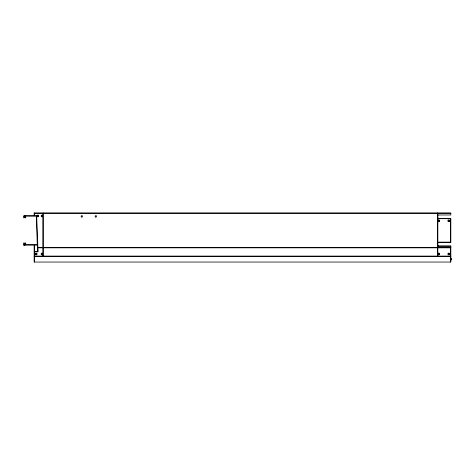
<?xml version="1.0" encoding="UTF-8"?>
<svg xmlns="http://www.w3.org/2000/svg" width="475" height="475" viewBox="0 0 475 475"><rect width="100%" height="100%" fill="white"/><g stroke="black" fill="none" stroke-linecap="round" stroke-linejoin="round"><path stroke-width="0.71" d="M34.485 213.299L450.828 213.299M36.67 216.172L36.896 216.172A0.914 0.914 0 0 0 38.677 216.137C38.137 215.389 36.747 216.137 38.042 216.238C36.919 216.642 37.59 214.955 38.677 215.787A0.914 0.914 0 0 0 36.896 215.751L34.485 215.751L34.485 212.948M437.481 246.27L450.828 246.27M37.804 247.463L450.828 247.463M37.822 247.813L450.828 247.813M34.485 253.775L35.281 253.775A0.914 0.914 0 0 1 37.062 253.81C36.587 253.217 35.619 255.212 36.088 253.573C35.732 253.537 35.839 254.921 37.062 254.161A0.914 0.914 0 0 1 35.281 254.196L34.485 254.196M34.485 256.09L450.828 256.09M34.135 256.441L450.828 256.441M450.828 258.406L451.25 258.406L451.25 258.964L450.828 258.614M450.828 259.736L451.25 259.386L451.25 259.95L450.828 259.95M36.658 215.751L38.059 251.809L34.485 251.809L34.485 262.052M450.478 246.27L450.478 253.775L449.683 253.775A0.914 0.914 0 0 0 447.901 253.81C449.083 253.697 449.7 253.697 448.388 253.87C449.207 254.82 449.362 254.048 447.901 254.161A0.914 0.914 0 0 0 449.683 254.196L450.478 254.196L450.478 256.09M450.478 256.441L450.478 262.052M437.849 213.299L437.849 218.352L450.828 218.352L450.828 242.482L437.849 242.482L437.849 245.919L450.828 245.919L450.828 262.052L34.135 262.052L34.135 245.076L24.172 245.076L24.522 245.498L23.75 245.498L23.75 242.903C24.831 243.289 24.635 243.289 25.715 242.903L25.715 243.746L24.1 243.746L24.1 244.726L37.288 244.726L36.308 216.101L24.1 216.101L24.1 217.087L25.715 217.087L25.715 217.93C24.635 217.538 24.831 217.538 23.75 217.93L23.75 215.751L34.135 215.751L34.135 212.948L450.828 212.948L450.828 214.991L438.556 214.991A0.701 0.701 0 0 0 437.849 215.697M437.849 246.27L437.849 253.632A0.914 0.914 0 0 1 439.589 253.81C439.167 254.463 437.469 253.905 439.019 253.721C437.837 253.246 438.461 255.004 439.589 254.161A0.914 0.914 0 0 1 437.849 254.339L437.849 256.09M437.499 212.948L437.499 256.441M43.255 212.948L43.255 256.441M42.898 213.299L42.898 215.614A0.914 0.914 0 0 0 41.165 215.787C42.144 215.454 43.154 216.03 41.735 215.697C41.943 216.903 43.041 216.006 41.165 216.137A0.914 0.914 0 0 0 42.898 216.315L42.898 253.632A0.914 0.914 0 0 0 41.165 253.81C42.447 253.757 42.845 253.573 41.64 253.947C42.613 254.713 42.584 254.083 41.165 254.161A0.914 0.914 0 0 0 42.898 254.339L42.898 256.09M25.015 215.751L25.015 216.101M25.015 217.087L25.015 217.508M25.015 243.325L25.015 243.746M25.015 244.726L25.015 245.076M438.556 245.919A0.701 0.701 0 0 1 437.849 245.219M437.849 243.182A0.701 0.701 0 0 1 438.556 242.482M438.556 218.352A0.701 0.701 0 0 1 437.849 217.645M438.318 220.774L438.633 221.178L439.589 220.982A0.914 0.914 0 0 1 437.849 221.154L437.849 242.131L450.478 242.131L450.478 221.012L449.683 221.012A0.914 0.914 0 0 1 447.901 220.982C449.006 221.956 449.445 219.723 449.059 221.13C447.432 220.839 450.057 219.961 447.901 220.632A0.914 0.914 0 0 1 449.683 220.596L450.478 220.596L450.478 218.702L437.849 218.702L437.849 220.453A0.914 0.914 0 0 1 439.589 220.632C438.158 221.558 438.9 219.913 438.318 220.774M37.359 245.076L34.485 245.076L34.485 251.53L37.78 251.53L37.359 245.076M81.415 216.956A0.736 0.736 0 0 0 82.573 216.422A0.736 0.736 0 0 0 81.528 215.686A0.736 0.736 0 0 0 81.415 216.956M95.499 216.992A0.736 0.736 0 0 0 96.603 216.357A0.736 0.736 0 0 0 95.499 215.715A0.736 0.736 0 0 0 95.499 216.992"/></g></svg>
